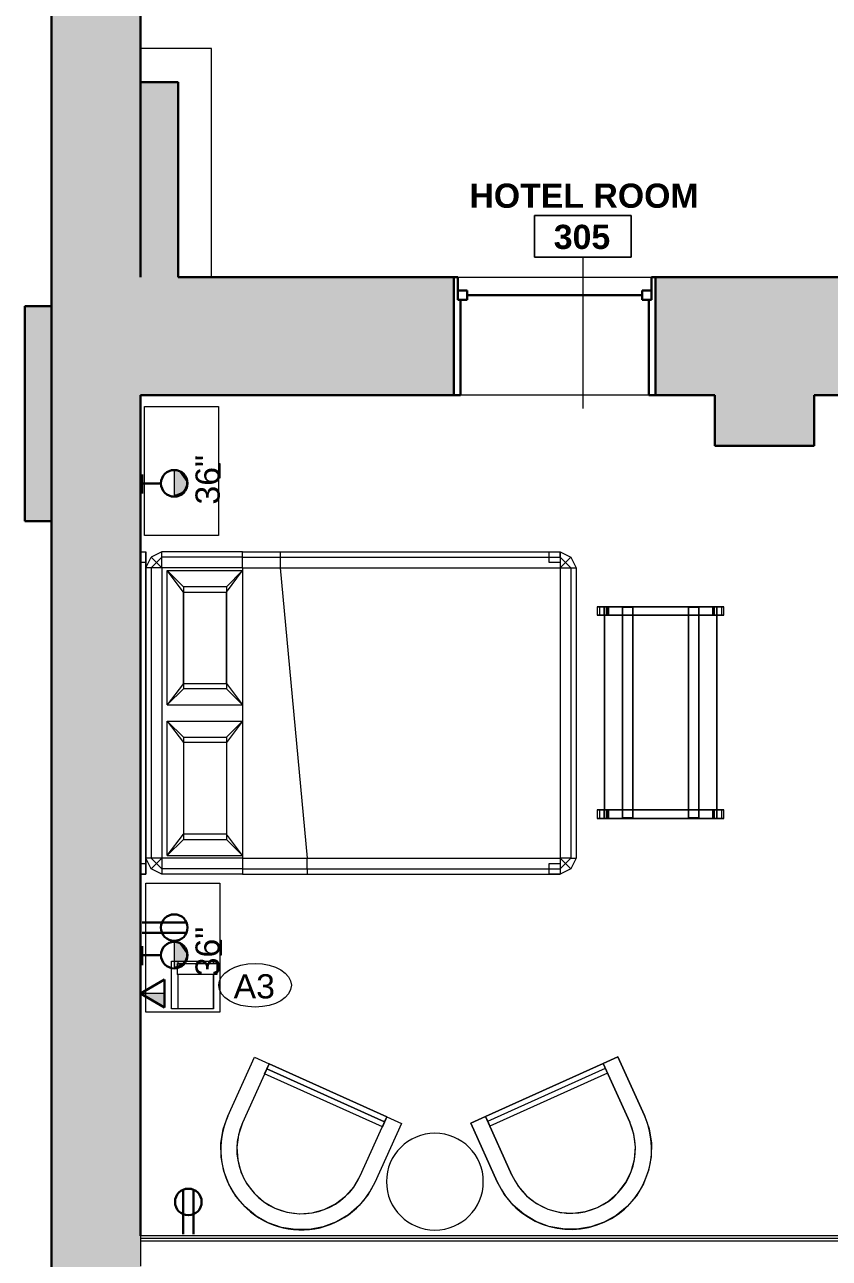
# Model space of a CAD drawing. Header units: inches. Extents: x -1176 to 1482, y -2527 to 978.
# Drawn here: x 459.3 to 608.8, y 406.5 to 635.9 of the extents above; entities that cross this region are included whole.
import ezdxf

# ---------------------------------------------------------------- set-up
doc = ezdxf.new("R2010")
doc.units = ezdxf.units.IN
doc.header["$MEASUREMENT"] = 0
for name, color, linetype, lineweight in [('A-ANNO-NOTE', 131, 'Continuous', 40), ('A-AREA-IDEN', 2, 'Continuous', 9), ('A-GLAZ', 151, 'Continuous', 18), ('A-WALL', 113, 'Continuous', 18), ('A-WALL-PATT', 111, 'Continuous', 18), ('G-IMPT', 8, 'Continuous', 9), ('I-FURN', 30, 'Continuous', 9), ('I-WALL', 2, 'Continuous', 18), ('Q-SPCQ', 91, 'Continuous', 9), ('Q-SPCQ-IDEN', 132, 'Continuous', 9)]:
    doc.layers.add(name, color=color, linetype=linetype, lineweight=lineweight)
doc.styles.add('Arial', font='arial.ttf', dxfattribs={"height": 4.5})
doc.styles.add('Swis721 Lt BT', font='swissl.ttf', dxfattribs={"height": 4.5})
doc.styles.add('Swis721 Lt BT_B', font='', dxfattribs={"height": 4.5})
doc.styles.get('Swis721 Lt BT_B').set_extended_font_data('Swis721 Lt BT', bold=True)

# ---------------------------------------------------------------- blocks, each defined once
blk = doc.blocks.new('Double Hung - side window 4_ X 6_ 3_ H-6086068-3rd Floor Power _ Signal')
at = {"layer": 'A-GLAZ', "color": 8, "lineweight": 30}
for p, q in [((-18.75, 11), (-18, 11)), ((-18, 6.75), (-18, 11)), ((18, 6.75), (18, 11)), ((18.75, 11), (18, 11)), ((-18, 8.5), (-18, 6.75)), ((-18, 8.5), (-16.25, 8.5)), ((-16.25, 8.5), (-16.25, 6.75)), ((-16.25, 7.625), (16.25, 7.625)), ((16.25, 8.5), (16.25, 6.75)), ((18, 8.5), (16.25, 8.5)), ((18, 8.5), (18, 6.75)), ((-18, 6.75), (-16.25, 6.75)), ((-18, 6.75), (-17.5, 6.75)), ((-17.5, -11), (-17.5, 6.75)), ((18, 6.75), (16.25, 6.75)), ((17.5, 6.75), (18, 6.75)), ((17.5, 6.75), (17.5, -11)), ((-17.5, -11), (-18.75, -11)), ((17.5, -11), (18.75, -11))]:
    blk.add_line(p, q, dxfattribs=at)
blk = doc.blocks.new('Bed_762 - 12ZBED04_dwg-V24-3rd Floor Power _ Signal')
at = {"layer": 'G-IMPT'}
for p, q in [((2, 60), (3, 60)), ((2, 60), (3, 60)), ((2, 60), (3, 60)), ((2, 60), (3, 60)), ((3, 60), (3, 0)), ((3, 60), (3, 58)), ((3, 60), (3, 58)), ((3, 57), (3, 60)), ((3, 60), (3, 0)), ((6, 60), (4, 59)), ((6, 60), (4, 59)), ((21, 60), (6, 60)), ((21, 60), (6, 60)), ((6, 59), (6, 60)), ((21, 60), (28, 60)), ((21, 60), (28, 60)), ((21, 59), (21, 60)), ((28, 60), (80, 60)), ((28, 60), (80, 60)), ((28, 60), (28, 59)), ((78, 58), (78, 60)), ((78, 58), (78, 60)), ((78, 60), (80, 60)), ((78, 60), (80, 60)), ((80, 60), (82, 59)), ((80, 60), (82, 59)), ((80, 59), (80, 60)), ((80, 60), (80, 58)), ((80, 60), (80, 58)), ((3, 58), (2, 58)), ((3, 58), (2, 58)), ((3, 57), (4, 59)), ((3, 57), (4, 59)), ((5, 58), (4, 59)), ((4, 57), (5, 58)), ((6, 59), (5, 58)), ((6, 57), (5, 58)), ((6, 57), (6, 59)), ((21, 59), (6, 59)), ((21, 57), (21, 59)), ((21, 59), (28, 59)), ((28, 59), (28, 57)), ((28, 59), (80, 59)), ((80, 58), (78, 58)), ((80, 58), (78, 58)), ((80, 59), (80, 57)), ((80, 59), (81, 58)), ((80, 57), (81, 58)), ((81, 58), (82, 59)), ((81, 58), (82, 57)), ((82, 59), (83, 57)), ((82, 59), (83, 57)), ((3, 57), (3, 3)), ((3, 57), (3, 3)), ((4, 57), (3, 57)), ((3, 3), (3, 57)), ((6, 57), (4, 57)), ((4, 57), (4, 3)), ((21, 57), (6, 57)), ((6, 57), (6, 3)), ((7, 31.5), (7, 56.5)), ((7, 56.5), (21, 56.5)), ((7, 56.5), (10, 53.5)), ((10, 52.5), (7, 56.5)), ((21, 56.5), (18, 53.5)), ((18, 52.5), (21, 56.5)), ((21, 57), (21, 56.5)), ((21, 57), (28, 57)), ((21, 56.5), (21, 31.5)), ((21, 56.5), (21, 31.5)), ((28, 57), (33, 3)), ((28, 57), (80, 57)), ((80, 57), (82, 57)), ((80, 57), (80, 3)), ((82, 57), (83, 57)), ((82, 57), (82, 3)), ((83, 57), (83, 3)), ((83, 57), (83, 3)), ((10, 53.5), (10, 52.5)), ((18, 53.5), (10, 53.5)), ((18, 53.5), (18, 52.5)), ((10, 52.5), (10, 35.5)), ((10, 35.5), (10, 52.5)), ((10, 52.5), (18, 52.5)), ((18, 52.5), (18, 35.5)), ((18, 35.5), (18, 52.5)), ((10, 35.5), (7, 31.5)), ((7, 31.5), (10, 34.5)), ((10, 35.5), (10, 34.5)), ((10, 35.5), (18, 35.5)), ((18, 34.5), (10, 34.5)), ((18, 35.5), (18, 34.5)), ((18, 35.5), (21, 31.5)), ((21, 31.5), (18, 34.5)), ((7, 31.5), (21, 31.5)), ((21, 31.5), (21, 28.5)), ((7, 3.5), (7, 28.5)), ((7, 28.5), (21, 28.5)), ((10, 25.5), (7, 28.5)), ((7, 28.5), (10, 24.5)), ((18, 25.5), (21, 28.5)), ((21, 28.5), (18, 24.5)), ((21, 28.5), (21, 3.5)), ((21, 28.5), (21, 3.5)), ((10, 25.5), (18, 25.5)), ((10, 25.5), (10, 24.5)), ((18, 25.5), (18, 24.5)), ((10, 24.5), (10, 7.5)), ((18, 24.5), (10, 24.5)), ((10, 24.5), (10, 7.5)), ((18, 24.5), (18, 7.5)), ((18, 24.5), (18, 7.5)), ((7, 3.5), (10, 7.5)), ((10, 7.5), (10, 6.5)), ((18, 7.5), (10, 7.5)), ((18, 7.5), (18, 6.5)), ((21, 3.5), (18, 7.5)), ((10, 6.5), (7, 3.5)), ((10, 6.5), (18, 6.5)), ((21, 3.5), (18, 6.5)), ((4, 1), (3, 3)), ((4, 1), (3, 3)), ((4, 3), (3, 3)), ((3, 0), (3, 3)), ((6, 3), (4, 3)), ((5, 2), (4, 3)), ((6, 3), (5, 2)), ((21, 3), (6, 3)), ((6, 3), (6, 1)), ((7, 3.5), (21, 3.5)), ((21, 3.5), (21, 3)), ((21, 3), (21, 1)), ((21, 3), (33, 3)), ((33, 1), (33, 3)), ((33, 3), (80, 3)), ((82, 3), (80, 3)), ((80, 3), (81, 2)), ((80, 3), (80, 1)), ((82, 3), (81, 2)), ((83, 3), (82, 1)), ((83, 3), (82, 1)), ((82, 3), (83, 3)), ((2, 2), (3, 2)), ((2, 2), (3, 2)), ((2, 0), (3, 0)), ((3, 0), (2, 0)), ((3, 2), (3, 0)), ((3, 2), (3, 0)), ((5, 2), (4, 1)), ((6, 0), (4, 1)), ((6, 0), (4, 1)), ((6, 1), (5, 2)), ((21, 1), (6, 1)), ((6, 1), (6, 0)), ((21, 0), (6, 0)), ((21, 1), (21, 0)), ((21, 1), (33, 1)), ((21, 0), (33, 0)), ((33, 1), (33, 0)), ((33, 1), (80, 1)), ((33, 0), (80, 0)), ((78, 0), (78, 2)), ((78, 0), (78, 2)), ((78, 2), (80, 2)), ((78, 2), (80, 2)), ((81, 2), (80, 1)), ((80, 2), (80, 0)), ((80, 2), (80, 0)), ((82, 1), (80, 0)), ((82, 1), (80, 0)), ((80, 1), (80, 0)), ((81, 2), (82, 1)), ((3, 0), (2, 0)), ((3, 0), (2, 0)), ((21, 0), (6, 0)), ((21, 0), (33, 0)), ((33, 0), (80, 0)), ((80, 0), (78, 0)), ((80, 0), (78, 0))]:
    blk.add_line(p, q, dxfattribs=at)
blk = doc.blocks.new('Bed_762 - Bed_762-V25-3rd Floor Power _ Signal')
blk.add_blockref('Bed_762 - 12ZBED04_dwg-V24-3rd Floor Power _ Signal', (0, 0))
blk = doc.blocks.new('Bed_Side_Table_5122 - T-4-6544723-3rd Floor Power _ Signal')
at = {"layer": 'I-FURN'}
for p, q in [((-12, 9.79), (-1.38, 9.79)), ((-12, -3.99), (-12, 9.79)), ((-1.38, 10), (1.38, 10)), ((-1.38, 9.79), (-1.38, 10)), ((-1.38, 9.79), (1.38, 9.79)), ((1.38, 10), (1.38, 9.79)), ((1.38, 9.79), (12, 9.79)), ((12, 9.79), (12, -3.99)), ((12, -3.99), (-12, -3.99))]:
    blk.add_line(p, q, dxfattribs=at)
blk = doc.blocks.new('iou_bench_straight - Default-V28-3rd Floor Power _ Signal')
at = {"layer": 'I-FURN'}
for p, q in [((-16.73, 15.3), (-16.73, 16.64)), ((-16.73, 16.64), (-16.73, 16.17)), ((-15.16, 16.64), (-16.73, 16.64)), ((-16.73, 16.17), (-16.73, 15.34)), ((-16.73, 15.3), (-16.73, 16.17)), ((-16.73, 16.17), (-16.73, 15.3)), ((-16.73, 16.17), (-15.16, 16.17)), ((-15.16, 16.17), (-15.16, 16.64)), ((-15.16, 16.64), (-15.16, 15.3)), ((-15.16, 15.34), (-15.16, 16.17)), ((-15.16, 15.3), (-15.16, 16.17)), ((-15.16, 16.17), (-15.16, 15.3)), ((21.06, 15.3), (21.06, 16.64)), ((21.06, 16.64), (21.06, 16.17)), ((22.64, 16.64), (21.06, 16.64)), ((21.06, 16.17), (21.06, 15.34)), ((21.06, 15.3), (21.06, 16.17)), ((21.06, 16.17), (21.06, 15.3)), ((21.06, 16.17), (22.64, 16.17)), ((22.64, 16.17), (22.64, 16.64)), ((22.64, 16.64), (22.64, 15.3)), ((22.64, 15.34), (22.64, 16.17)), ((22.64, 15.3), (22.64, 16.17)), ((22.64, 16.17), (22.64, 15.3)), ((-16.73, 15.34), (-16.73, 15.3)), ((-16.73, 15.34), (-15.16, 15.34)), ((22.64, 15.3), (-16.73, 15.3)), ((-16.73, 15.3), (22.64, 15.3)), ((-16.73, 15.3), (-16.73, -5.57)), ((-16.73, -5.57), (-16.73, 15.3)), ((-16.73, 14.89), (-16.73, 15.28)), ((-16.73, 15.28), (-16.73, -5.56)), ((-16.73, 14.6), (-16.73, 15.28)), ((-16.73, 15.28), (-16.73, 14.9)), ((-15.16, 15.28), (-16.73, 15.28)), ((-15.16, 14.9), (-16.73, 14.9)), ((-16.73, -5.16), (-16.73, 14.89)), ((-16.73, 14.89), (-16.73, 14.51)), ((-15.16, 14.89), (-16.73, 14.89)), ((-16.73, -4.87), (-16.73, 14.6)), ((-15.16, 14.6), (-16.73, 14.6)), ((-16.73, 14.51), (-16.73, -4.78)), ((-16.73, 14.51), (-15.16, 14.51)), ((-15.16, 15.3), (-15.16, 15.34)), ((-15.16, 11.95), (-15.16, 15.28)), ((-15.16, 15.28), (-15.16, 14.89)), ((-15.16, 14.9), (-15.16, 15.28)), ((-15.16, 15.28), (-15.16, 14.6)), ((-15.16, 14.89), (-15.16, -5.16)), ((-15.16, 14.51), (-15.16, 14.89)), ((-15.16, 14.6), (-15.16, 11.95)), ((-15.16, 11.95), (-15.16, 14.51)), ((21.06, 15.34), (21.06, 15.3)), ((21.06, 15.34), (22.64, 15.34)), ((21.06, 14.89), (21.06, 15.28)), ((21.06, 15.28), (21.06, 11.95)), ((21.06, 14.6), (21.06, 15.28)), ((21.06, 15.28), (21.06, 14.9)), ((22.64, 15.28), (21.06, 15.28)), ((22.64, 14.9), (21.06, 14.9)), ((21.06, -5.16), (21.06, 14.89)), ((21.06, 14.89), (21.06, 14.51)), ((22.64, 14.89), (21.06, 14.89)), ((21.06, 11.95), (21.06, 14.6)), ((22.64, 14.6), (21.06, 14.6)), ((21.06, 14.51), (21.06, 11.95)), ((21.06, 14.51), (22.64, 14.51)), ((22.64, 15.3), (22.64, 15.34)), ((22.64, -5.57), (22.64, 15.3)), ((22.64, 15.3), (22.64, -5.57)), ((22.64, -5.56), (22.64, 15.28)), ((22.64, 15.28), (22.64, 14.89)), ((22.64, 14.9), (22.64, 15.28)), ((22.64, 15.28), (22.64, 14.6)), ((22.64, 14.89), (22.64, -5.16)), ((22.64, 14.51), (22.64, 14.89)), ((22.64, 14.6), (22.64, -4.87)), ((22.64, -4.78), (22.64, 14.51)), ((-15.16, 11.95), (-16.65, 11.95)), ((-16.65, 11.95), (22.56, 11.95)), ((-16.65, 11.95), (-16.65, 10.06)), ((-16.65, 10.06), (-16.65, 11.95)), ((21.06, 11.95), (-15.16, 11.95)), ((-15.16, 10.06), (-15.16, 11.95)), ((-15.16, 10.06), (-15.16, 11.95)), ((-15.16, 11.95), (-15.16, 10.06)), ((22.56, 11.95), (21.06, 11.95)), ((21.06, 11.95), (21.06, 10.06)), ((21.06, 10.06), (21.06, 11.95)), ((21.06, 11.95), (21.06, 10.06)), ((22.56, 10.06), (22.56, 11.95)), ((22.56, 11.95), (22.56, 10.06)), ((-16.65, 10.06), (-15.16, 10.06)), ((22.56, 10.06), (-16.65, 10.06)), ((-15.16, 10.06), (21.06, 10.06)), ((-15.16, -0.33), (-15.16, 10.06)), ((-15.16, -0.33), (-15.16, 10.06)), ((-15.16, 10.06), (-15.16, -0.33)), ((21.06, 10.06), (22.56, 10.06)), ((21.06, 10.06), (21.06, -0.33)), ((21.06, -0.33), (21.06, 10.06)), ((21.06, 10.06), (21.06, -0.33)), ((-15.16, -0.33), (-16.65, -0.33)), ((-16.65, -0.33), (22.56, -0.33)), ((-16.65, -0.33), (-16.65, -2.22)), ((-16.65, -2.22), (-16.65, -0.33)), ((-16.65, -2.22), (-15.16, -2.22)), ((22.56, -2.22), (-16.65, -2.22)), ((21.06, -0.33), (-15.16, -0.33)), ((-15.16, -2.22), (-15.16, -0.33)), ((-15.16, -2.22), (-15.16, -0.33)), ((-15.16, -0.33), (-15.16, -2.22)), ((-15.16, -2.22), (21.06, -2.22)), ((-15.16, -5.56), (-15.16, -2.22)), ((-15.16, -4.78), (-15.16, -2.22)), ((-15.16, -2.22), (-15.16, -4.87)), ((22.56, -0.33), (21.06, -0.33)), ((21.06, -0.33), (21.06, -2.22)), ((21.06, -2.22), (21.06, -0.33)), ((21.06, -0.33), (21.06, -2.22)), ((21.06, -2.22), (22.56, -2.22)), ((21.06, -2.22), (21.06, -5.56)), ((21.06, -4.87), (21.06, -2.22)), ((21.06, -2.22), (21.06, -4.78)), ((22.56, -2.22), (22.56, -0.33)), ((22.56, -0.33), (22.56, -2.22)), ((-16.73, -4.78), (-16.73, -5.16)), ((-15.16, -4.78), (-16.73, -4.78)), ((-16.73, -5.56), (-16.73, -4.87)), ((-16.73, -4.87), (-15.16, -4.87)), ((-16.73, -5.56), (-16.73, -5.16)), ((-16.73, -5.16), (-15.16, -5.16)), ((-16.73, -5.17), (-16.73, -5.56)), ((-16.73, -5.17), (-15.16, -5.17)), ((-16.73, -5.56), (-15.16, -5.56)), ((-16.73, -5.57), (22.64, -5.57)), ((22.64, -5.57), (-16.73, -5.57)), ((-16.73, -6.91), (-16.73, -5.57)), ((-16.73, -5.57), (-16.73, -5.61)), ((-16.73, -6.44), (-16.73, -5.57)), ((-16.73, -5.57), (-16.73, -6.44)), ((-16.73, -5.61), (-16.73, -6.44)), ((-15.16, -5.61), (-16.73, -5.61)), ((-16.73, -6.44), (-16.73, -6.91)), ((-15.16, -6.44), (-16.73, -6.44)), ((-15.16, -5.16), (-15.16, -4.78)), ((-15.16, -4.87), (-15.16, -5.56)), ((-15.16, -5.16), (-15.16, -5.56)), ((-15.16, -5.56), (-15.16, -5.17)), ((-15.16, -5.61), (-15.16, -5.57)), ((-15.16, -5.57), (-15.16, -6.91)), ((-15.16, -6.44), (-15.16, -5.57)), ((-15.16, -5.57), (-15.16, -6.44)), ((-15.16, -6.44), (-15.16, -5.61)), ((-15.16, -6.91), (-15.16, -6.44)), ((21.06, -4.78), (21.06, -5.16)), ((22.64, -4.78), (21.06, -4.78)), ((21.06, -5.56), (21.06, -4.87)), ((21.06, -4.87), (22.64, -4.87)), ((21.06, -5.56), (21.06, -5.16)), ((21.06, -5.16), (22.64, -5.16)), ((21.06, -5.17), (21.06, -5.56)), ((21.06, -5.17), (22.64, -5.17)), ((21.06, -5.56), (22.64, -5.56)), ((21.06, -6.91), (21.06, -5.57)), ((21.06, -5.57), (21.06, -5.61)), ((21.06, -6.44), (21.06, -5.57)), ((21.06, -5.57), (21.06, -6.44)), ((21.06, -5.61), (21.06, -6.44)), ((22.64, -5.61), (21.06, -5.61)), ((21.06, -6.44), (21.06, -6.91)), ((22.64, -6.44), (21.06, -6.44)), ((22.64, -5.16), (22.64, -4.78)), ((22.64, -4.87), (22.64, -5.56)), ((22.64, -5.16), (22.64, -5.56)), ((22.64, -5.56), (22.64, -5.17)), ((22.64, -5.61), (22.64, -5.57)), ((22.64, -5.57), (22.64, -6.91)), ((22.64, -6.44), (22.64, -5.57)), ((22.64, -5.57), (22.64, -6.44)), ((22.64, -6.44), (22.64, -5.61)), ((22.64, -6.91), (22.64, -6.44)), ((-16.73, -6.91), (-15.16, -6.91)), ((21.06, -6.91), (22.64, -6.91))]:
    blk.add_line(p, q, dxfattribs=at)
blk = doc.blocks.new('F-Chairs - LC-3-V32-3rd Floor Power _ Signal')
at = {"layer": 'I-FURN'}
for p, q in [((-15, 27), (-12, 27)), ((-15, 15), (-15, 27)), ((-15, 15), (-15, 27)), ((-15, 27), (-12, 27)), ((-15, 15), (-15, 27)), ((-15, 27), (-12, 27)), ((-12, 27), (-12, 15)), ((-12, 27), (12, 27)), ((-12, 27), (12, 27)), ((-12, 27), (12, 27)), ((12, 27), (-12, 27)), ((-12, 25), (-12, 27)), ((-12, 27), (-12, 26)), ((-12, 27), (-12, 15)), ((-12, 27), (-12, 15)), ((12, 26), (-12, 26)), ((-12, 26), (-12, 25)), ((-12, 26), (12, 26)), ((12, 27), (15, 27)), ((12, 15), (12, 27)), ((12, 27), (15, 27)), ((12, 27), (15, 27)), ((12, 26), (12, 27)), ((12, 27), (12, 25)), ((12, 15), (12, 27)), ((12, 15), (12, 27)), ((12, 25), (12, 26)), ((15, 27), (15, 15)), ((15, 27), (15, 15)), ((15, 27), (15, 15)), ((12, 25), (-12, 25))]:
    blk.add_line(p, q, dxfattribs=at)
at = {"layer": 'I-FURN', "flags": 128}
for points in [[(15, 15), (14.77, 12.4), (14.1, 9.87), (12.99, 7.5), (11.49, 5.36), (9.64, 3.51), (7.5, 2.01), (5.13, 0.9), (2.6, 0.23), (0, 0), (-2.6, 0.23), (-5.13, 0.9), (-7.5, 2.01), (-9.64, 3.51), (-11.49, 5.36), (-12.99, 7.5), (-14.1, 9.87), (-14.77, 12.4), (-15, 15)], [(-12, 15), (-11.77, 12.66), (-11.09, 10.41), (-9.98, 8.33), (-8.49, 6.51), (-6.67, 5.02), (-4.59, 3.91), (-2.34, 3.23), (0, 3), (2.34, 3.23), (4.59, 3.91), (6.67, 5.02), (8.49, 6.51), (9.98, 8.33), (11.09, 10.41), (11.77, 12.66), (12, 15)]]:
    blk.add_lwpolyline(points, dxfattribs=at)
at = {"layer": 'I-FURN'}
for radius, end in [(15, 0), (15, 0), (12, 360), (12, 360)]:
    blk.add_arc((0, 15), radius, 180, end, dxfattribs=at)
blk = doc.blocks.new('F-Chairs - LC-3-V33-3rd Floor Power _ Signal')
at = {"layer": 'I-FURN'}
for p, q in [((-15, -15), (-15, -27)), ((-15, -27), (-15, -15)), ((-15, -27), (-15, -15)), ((-12, -27), (-12, -15)), ((-12, -15), (-12, -27)), ((-12, -15), (-12, -27)), ((12, -15), (12, -27)), ((12, -27), (12, -15)), ((12, -27), (12, -15)), ((15, -27), (15, -15)), ((15, -15), (15, -27)), ((15, -15), (15, -27)), ((-12, -27), (-12, -25)), ((-12, -25), (-12, -26)), ((-12, -25), (12, -25)), ((12, -26), (12, -25)), ((12, -25), (12, -27)), ((-15, -27), (-12, -27)), ((-12, -27), (-15, -27)), ((-12, -27), (-15, -27)), ((12, -26), (-12, -26)), ((-12, -26), (-12, -27)), ((12, -26), (-12, -26)), ((12, -27), (-12, -27)), ((12, -27), (-12, -27)), ((-12, -27), (12, -27)), ((12, -27), (-12, -27)), ((12, -27), (12, -26)), ((12, -27), (15, -27)), ((15, -27), (12, -27)), ((15, -27), (12, -27))]:
    blk.add_line(p, q, dxfattribs=at)
at = {"layer": 'I-FURN', "flags": 128}
for points in [[(-15, -15), (-14.77, -12.4), (-14.1, -9.87), (-12.99, -7.5), (-11.49, -5.36), (-9.64, -3.51), (-7.5, -2.01), (-5.13, -0.9), (-2.6, -0.23), (0, 0), (2.6, -0.23), (5.13, -0.9), (7.5, -2.01), (9.64, -3.51), (11.49, -5.36), (12.99, -7.5), (14.1, -9.87), (14.77, -12.4), (15, -15)], [(12, -15), (11.77, -12.66), (11.09, -10.41), (9.98, -8.33), (8.49, -6.51), (6.67, -5.02), (4.59, -3.91), (2.34, -3.23), (0, -3), (-2.34, -3.23), (-4.59, -3.91), (-6.67, -5.02), (-8.49, -6.51), (-9.98, -8.33), (-11.09, -10.41), (-11.77, -12.66), (-12, -15)]]:
    blk.add_lwpolyline(points, dxfattribs=at)
at = {"layer": 'I-FURN'}
for radius, start in [(15, 360), (15, 360), (12, 0), (12, 0)]:
    blk.add_arc((0, -15), radius, start, 180, dxfattribs=at)
blk = doc.blocks.new('Table-Dining Round - 18_ Diameter - 18_ H-6411050-3rd Floor Power _ Signal')
at = {"layer": 'I-FURN'}
for start, end in [(90, 270), (270, 90)]:
    blk.add_arc((4.08, -7.28), 9, start, end, dxfattribs=at)
blk = doc.blocks.new('Speaker_Phone_6931 - Phone-7340356-3rd Floor Power _ Signal')
at = {"layer": 'Q-SPCQ'}
for p, q in [((-14.18, -4.45), (-5.3, -4.45)), ((-14.18, -12.24), (-14.18, -4.45)), ((-14.18, -4.45), (-5.3, -4.45)), ((-14.18, -12.24), (-14.18, -4.45)), ((-5.3, -4.45), (-5.3, -12.24)), ((-5.3, -4.45), (-5.3, -12.24)), ((-14.18, -5.69), (-7.79, -5.69)), ((-7.79, -6.51), (-7.79, -5.51)), ((-5.79, -5.51), (-7.79, -5.51)), ((-7.79, -12.85), (-7.79, -5.69)), ((-5.79, -5.51), (-5.79, -6.51)), ((-5.79, -5.69), (-5.3, -5.69)), ((-5.77, -5.69), (-5.77, -12.85)), ((-7.79, -12.24), (-14.18, -12.24)), ((-14.18, -12.24), (-7.79, -12.24)), ((-7.79, -12.85), (-7.79, -12.24)), ((-5.77, -12.85), (-7.79, -12.85)), ((-5.77, -12.85), (-7.79, -12.85)), ((-5.79, -12.24), (-5.3, -12.24)), ((-5.77, -12.24), (-5.77, -12.85)), ((-5.3, -12.24), (-5.77, -12.24))]:
    blk.add_line(p, q, dxfattribs=at)
blk = doc.blocks.new('Appliance_Specialty Equipment Tag - Standard-3515593-3rd Floor Power _ Signal')
at = {"layer": 'Q-SPCQ-IDEN'}
blk.add_ellipse((-0.0499, 0.0037), major_axis=(-0.1406, 0), ratio=0.600473, dxfattribs=at)
blk = doc.blocks.new('Room Tag - Room Name and Number-3379422-3rd Floor Power _ Signal')
at = {"layer": 'A-AREA-IDEN'}
for p, q in [((-0.1881, -0.1636), (-0.1881, -0.0018)), ((-0.1881, -0.0018), (0.1869, -0.0018)), ((0.1869, -0.0018), (-0.1881, -0.0018)), ((-0.1881, -0.0018), (-0.1881, -0.1636)), ((0.1869, -0.0018), (0.1869, -0.1636)), ((0.1869, -0.1636), (0.1869, -0.0018)), ((0.1869, -0.1636), (-0.1881, -0.1636)), ((-0.1881, -0.1636), (0.1869, -0.1636))]:
    blk.add_line(p, q, dxfattribs=at)

msp = doc.modelspace()

# ---------------------------------------------------------------- hatches: boundary and pattern name
at = {"layer": 'A-ANNO-NOTE', "lineweight": 9}
for points in [[(487.16, 548.48), (487.16, 552.98), (487.08, 552.98), (487.15, 549.07)], [(487.16, 548.48), (487.08, 552.98), (487.08, 548.48)], [(487.95, 552.84), (487.56, 552.94), (487.16, 552.98)], [(488.75, 549.12), (487.95, 552.84), (487.16, 552.98)], [(487.16, 548.48), (488.75, 549.12), (487.16, 552.98), (487.16, 549.07)], [(488.75, 549.12), (489.43, 550.77), (487.95, 552.84)], [(488.96, 552.1), (488.17, 552.75), (487.95, 552.84)], [(489.43, 550.77), (488.96, 552.1), (487.95, 552.84)], [(488.86, 552.22), (488.31, 552.67), (488.17, 552.75)], [(488.96, 552.1), (488.86, 552.22), (488.17, 552.75)], [(488.81, 552.28), (488.44, 552.59), (488.31, 552.67)], [(488.86, 552.22), (488.81, 552.28), (488.31, 552.67)], [(488.81, 552.28), (488.63, 552.44), (488.44, 552.59)], [(488.75, 549.12), (489.43, 550.69), (489.43, 550.77)], [(488.75, 549.12), (489.27, 549.91), (489.43, 550.69)], [(489.43, 550.77), (489.17, 551.76), (488.96, 552.1)], [(489.43, 550.77), (489.27, 551.55), (489.17, 551.76)], [(489.38, 551.16), (489.37, 551.24), (489.27, 551.55)], [(489.4, 551.08), (489.38, 551.16), (489.27, 551.55)], [(489.43, 550.77), (489.4, 551.08), (489.27, 551.55)], [(489.27, 549.91), (489.4, 550.37), (489.43, 550.69)], [(487.16, 548.48), (488.37, 548.82), (488.75, 549.12), (488.62, 549.07)], [(487.16, 548.48), (487.79, 548.56), (488.37, 548.82)], [(487.16, 548.48), (487.56, 548.51), (487.79, 548.56)], [(487.79, 548.56), (487.95, 548.61), (488.37, 548.82)], [(487.95, 548.61), (488.17, 548.71), (488.37, 548.82)], [(488.37, 548.82), (488.51, 548.91), (488.68, 549.07)], [(488.75, 549.12), (489.17, 549.69), (489.27, 549.91)], [(488.75, 549.12), (488.96, 549.36), (489.14, 549.62)], [(487.16, 460.73), (487.16, 465.23), (487.08, 465.23)], [(487.16, 460.73), (487.08, 465.23), (487.08, 460.74)], [(487.95, 465.1), (487.56, 465.2), (487.16, 465.23)], [(488.75, 461.37), (487.95, 465.1), (487.16, 465.23)], [(487.16, 460.73), (488.75, 461.37), (487.16, 465.23)], [(488.75, 461.37), (489.43, 463.02), (487.95, 465.1)], [(488.96, 464.35), (488.17, 465), (487.95, 465.1)], [(489.43, 463.02), (488.96, 464.35), (487.95, 465.1)], [(488.86, 464.48), (488.31, 464.93), (488.17, 465)], [(488.96, 464.35), (488.86, 464.48), (488.17, 465)], [(488.81, 464.54), (488.44, 464.84), (488.31, 464.93)], [(488.86, 464.48), (488.81, 464.54), (488.31, 464.93)], [(488.81, 464.54), (488.63, 464.7), (488.44, 464.84)], [(489.43, 463.02), (489.17, 464.02), (488.96, 464.35)], [(489.43, 463.02), (489.27, 463.8), (489.17, 464.02)], [(489.38, 463.42), (489.37, 463.5), (489.27, 463.8)], [(489.4, 463.34), (489.38, 463.42), (489.27, 463.8)], [(489.43, 463.02), (489.4, 463.34), (489.27, 463.8)], [(487.16, 460.73), (488.37, 461.08), (488.75, 461.37)], [(488.37, 461.08), (488.51, 461.17), (488.75, 461.37)], [(488.75, 461.37), (489.43, 462.94), (489.43, 463.02)], [(488.75, 461.37), (489.27, 462.17), (489.43, 462.94)], [(488.75, 461.37), (489.17, 461.95), (489.27, 462.17)], [(488.75, 461.37), (488.96, 461.61), (489.14, 461.88)], [(489.27, 462.17), (489.4, 462.63), (489.43, 462.94)], [(487.16, 460.73), (487.79, 460.82), (488.37, 461.08)], [(487.16, 460.73), (487.56, 460.77), (487.79, 460.82)], [(487.79, 460.82), (487.95, 460.87), (488.37, 461.08)], [(487.95, 460.87), (488.17, 460.96), (488.37, 461.08)], [(485.24, 453.18), (485.24, 455.76), (480.78, 455.76)]]:
    msp.add_hatch(color=256, dxfattribs=at).paths.add_polyline_path(points, flags=0)
at = {"layer": 'A-WALL-PATT', "lineweight": 9}
h = msp.add_hatch(color=7, dxfattribs=at)
h.paths.add_polyline_path([(480.78, -1.17), (480.78, 814.52), (464.28, 814.52), (464.28, -1.17)], flags=0)
h.paths.add_polyline_path([(476.63, 312.8), (475.53, 312.8), (475.53, 337.3), (477.53, 337.3), (477.53, 312.8), (476.64, 312.8)], flags=0)
h.paths.add_polyline_path([(477.53, 342.8), (475.53, 342.8), (475.53, 367.3), (477.53, 367.3)], flags=0)
for points in [[(487.78, 589.01), (487.78, 625.28), (480.78, 625.28), (480.78, 589.01)], [(464.28, 543.59), (464.28, 583.59), (459.28, 583.59), (459.28, 543.59)], [(606.02, 557.64), (606.02, 567.01), (587.52, 567.01), (587.52, 557.64)]]:
    msp.add_hatch(color=7, dxfattribs=at).paths.add_polyline_path(points, flags=0)
h = msp.add_hatch(color=7, dxfattribs=at)
h.paths.add_polyline_path([(1202.81, 567.01), (1211.24, 567.01), (1211.24, 589.01), (1167.7, 589.01), (1167.7, 567.01), (1179.9, 567.01)], flags=0)
h.paths.add_polyline_path([(1130.2, 567.01), (1130.2, 589.01), (1068.64, 589.01), (1068.64, 567.01), (1111.17, 567.01)], flags=0)
h.paths.add_polyline_path([(1031.14, 567.01), (1031.14, 589.01), (977.59, 589.01), (977.59, 567.01)], flags=0)
h.paths.add_polyline_path([(940.09, 567.01), (940.09, 589.01), (874.54, 589.01), (874.54, 567.01), (927.89, 567.01)], flags=0)
h.paths.add_polyline_path([(836.25, 567.01), (837.04, 567.01), (837.04, 589.01), (783.49, 589.01), (783.49, 567.01), (824.79, 567.01)], flags=0)
h.paths.add_polyline_path([(744.61, 567.01), (745.99, 567.01), (745.99, 589.01), (682.43, 589.01), (682.43, 567.01), (721.7, 567.01)], flags=0)
h.paths.add_polyline_path([(644.93, 567.01), (644.93, 589.01), (576.53, 589.01), (576.53, 567.01), (607.14, 567.01)], flags=0)
h.paths.add_polyline_path([(539.03, 567.01), (539.03, 589.01), (480.78, 589.01), (480.78, 567.01), (515.5, 567.01)], flags=0)

# ---------------------------------------------------------------- linework, layer by layer
at = {"layer": 'A-ANNO-NOTE', "lineweight": 9}
for p, q in [((487.08, 552.98), (487.08, 548.48)), ((487.08, 465.23), (487.08, 460.74)), ((480.78, 455.76), (485.24, 453.18)), ((485.24, 455.76), (480.78, 455.76)), ((485.24, 453.18), (485.24, 455.76))]:
    msp.add_line(p, q, dxfattribs=at)
at = {"layer": 'A-ANNO-NOTE', "lineweight": 30}
for p, q in [((481.1, 552.28), (481.1, 548.77)), ((481.1, 550.64), (484.61, 550.64)), ((481.1, 468.96), (489.37, 468.96)), ((481.1, 467.05), (489.37, 467.05)), ((481.1, 464.54), (481.1, 461.03)), ((481.1, 462.9), (484.61, 462.9)), ((480.78, 455.76), (485.24, 458.34)), ((485.24, 458.34), (485.24, 453.18)), ((480.78, 455.76), (485.24, 453.18)), ((488.73, 411), (488.73, 419.26)), ((490.65, 411), (490.65, 419.26))]:
    msp.add_line(p, q, dxfattribs=at)
for centre in [(487.08, 550.64), (487.08, 468.01), (487.08, 462.9), (489.69, 416.98)]:
    msp.add_circle(centre, 2.47, dxfattribs=at)
at = {"layer": 'A-ANNO-NOTE', "lineweight": 9}
for centre in [(487.18, 550.73), (487.18, 462.98)]:
    msp.add_arc(centre, 2.25, 267.6427, 92.3573, dxfattribs=at)
at = {"layer": 'A-AREA-IDEN'}
msp.add_line((563.06, 564.58), (563.06, 592.68), dxfattribs=at)
at = {"layer": 'A-WALL', "color": 8, "lineweight": 30}
for p, q in [((480.78, 838.52), (480.78, 625.28)), ((464.28, 814.52), (464.28, 22.83)), ((480.78, 625.28), (480.78, 589.01)), ((487.78, 625.28), (480.78, 625.28)), ((487.78, 589.01), (487.78, 625.28)), ((539.03, 589.01), (487.78, 589.01)), ((539.03, 567.01), (539.03, 589.01)), ((644.93, 589.01), (576.53, 589.01)), ((576.53, 589.01), (576.53, 567.01)), ((480.78, 567.01), (539.03, 567.01)), ((480.78, 410.67), (480.78, 567.01)), ((576.53, 567.01), (587.52, 567.01)), ((587.52, 567.01), (587.52, 557.64)), ((606.02, 567.01), (644.93, 567.01)), ((606.02, 557.64), (606.02, 567.01)), ((587.52, 557.64), (606.02, 557.64))]:
    msp.add_line(p, q, dxfattribs=at)
at = {"layer": 'A-WALL', "lineweight": 9}
for p, q in [((493.99, 631.49), (480.78, 631.49)), ((493.99, 589.01), (493.99, 631.49)), ((539.03, 589.01), (576.53, 589.01)), ((576.53, 567.01), (539.03, 567.01))]:
    msp.add_line(p, q, dxfattribs=at)
at = {"layer": 'A-WALL'}
for p, q in [((480.78, 410.67), (480.78, 405.05)), ((733.7, 410.17), (480.78, 410.17)), ((733.7, 409.67), (480.78, 409.67))]:
    msp.add_line(p, q, dxfattribs=at)
at = {"layer": 'I-WALL', "color": 8, "lineweight": 30}
for p, q in [((459.28, 583.59), (459.28, 543.59)), ((464.28, 583.59), (459.28, 583.59)), ((459.28, 543.59), (464.28, 543.59))]:
    msp.add_line(p, q, dxfattribs=at)
at = {"layer": 'I-WALL'}
msp.add_line((733.7, 410.67), (480.78, 410.67), dxfattribs=at)

# ---------------------------------------------------------------- block references
at = {"layer": 'A-AREA-IDEN', "xscale": 47.99999999999997, "yscale": 47.99999999999997, "zscale": 47.99999999999997}
msp.add_blockref('Room Tag - Room Name and Number-3379422-3rd Floor Power _ Signal', (563.05, 600.53), dxfattribs=at)
at = {"layer": 'A-GLAZ'}
msp.add_blockref('Double Hung - side window 4_ X 6_ 3_ H-6086068-3rd Floor Power _ Signal', (557.78, 578.01), dxfattribs=at)
at = {"layer": 'I-FURN'}
for name, p, rotation in [('Bed_Side_Table_5122 - T-4-6544723-3rd Floor Power _ Signal', (485.52, 552.96), 269.9999999999993), ('iou_bench_straight - Default-V28-3rd Floor Power _ Signal', (572.61, 510.96), 270.0000000000002), ('Bed_Side_Table_5122 - T-4-6544723-3rd Floor Power _ Signal', (485.77, 464.29), 269.9999999999993), ('F-Chairs - LC-3-V32-3rd Floor Power _ Signal', (504.54, 413.12), 335.7386598910854), ('F-Chairs - LC-3-V33-3rd Floor Power _ Signal', (566.95, 413.21), 204.2613401089145)]:
    msp.add_blockref(name, p, dxfattribs=dict(at, rotation=rotation))
for name, p in [('Bed_762 - Bed_762-V25-3rd Floor Power _ Signal', (478.78, 477.92)), ('Table-Dining Round - 18_ Diameter - 18_ H-6411050-3rd Floor Power _ Signal', (531.44, 428.04))]:
    msp.add_blockref(name, p, dxfattribs=at)
at = {"layer": 'Q-SPCQ', "rotation": 90.0000000000001}
msp.add_blockref('Speaker_Phone_6931 - Phone-7340356-3rd Floor Power _ Signal', (482.12, 467.09), dxfattribs=at)
at = {"layer": 'Q-SPCQ-IDEN', "xscale": 47.99999999999997, "yscale": 47.99999999999997, "zscale": 47.99999999999997}
msp.add_blockref('Appliance_Specialty Equipment Tag - Standard-3515593-3rd Floor Power _ Signal', (504.49, 457.11), dxfattribs=at)

# ---------------------------------------------------------------- texts
at = {"layer": 'A-ANNO-NOTE', "lineweight": 9, "char_height": 4.5, "width": 10.302, "attachment_point": 1, "rotation": 90, "style": 'Swis721 Lt BT'}
for insert in [(491.02, 546.69), (491.02, 458.95)]:
    msp.add_mtext('36"', dxfattribs=dict(at, insert=insert))
at = {"layer": 'A-AREA-IDEN', "char_height": 4.5, "attachment_point": 1, "style": 'Swis721 Lt BT_B'}
for s, insert, width in [('HOTEL ROOM', (541.93, 606.39), 51.0555), ('305', (557.61, 598.73), 12.726)]:
    msp.add_mtext(s, dxfattribs=dict(at, insert=insert, width=width))
at = {"layer": 'Q-SPCQ-IDEN', "insert": (498.1, 459.34), "char_height": 4.5, "width": 9.393, "attachment_point": 1, "style": 'Arial'}
msp.add_mtext('A3', dxfattribs=at)

doc.saveas('drawing.dxf')
